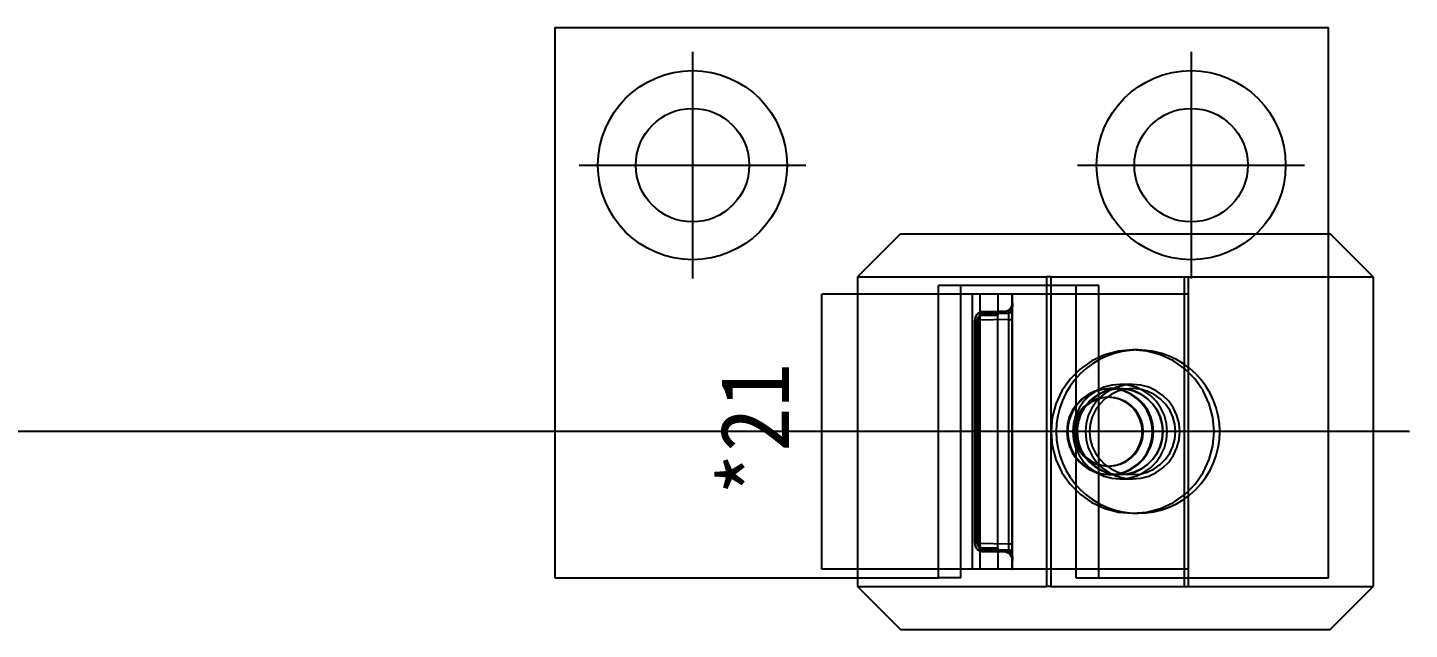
# Model space of a CAD drawing. Header units: millimetres. Extents: x 632 to 3922, y 1402 to 2001.
# Drawn here: x 3167.94 to 3208.12, y 1857.94 to 1875.44 of the extents above; entities that cross this region are included whole.
import ezdxf
from ezdxf.enums import TextEntityAlignment as Align
from ezdxf.lldxf.tags import DXFTag

# ---------------------------------------------------------------- set-up
doc = ezdxf.new("R2010")
doc.units = ezdxf.units.MM
for name, color, linetype in [('4', 4, 'Continuous'), ('7', 7, 'Continuous'), ('8', 8, 'Continuous'), ('CE', 1, 'CENTER'), ('H1', 2, 'HIDDEN')]:
    doc.layers.add(name, color=color, linetype=linetype)
doc.styles.add('JM_Standard', font='', dxfattribs={"height": 3})
doc.styles.get('JM_Standard').set_extended_font_data('DotumChe')
tags = doc.linetypes.add('CENTER', pattern=[2, 1.25, -0.25, 0.25, -0.25]).pattern_tags.tags
tags[10:11] = [DXFTag(74, 4), DXFTag(75, 0), DXFTag(340, '0'), DXFTag(46, 1.0), DXFTag(50, 0.0), DXFTag(44, 0.0), DXFTag(45, 0.0)]
tags[8:9] = [DXFTag(74, 4), DXFTag(75, 0), DXFTag(340, '0'), DXFTag(46, 1.0), DXFTag(50, 0.0), DXFTag(44, 0.0), DXFTag(45, 0.0)]
tags[6:7] = [DXFTag(74, 4), DXFTag(75, 0), DXFTag(340, '0'), DXFTag(46, 1.0), DXFTag(50, 0.0), DXFTag(44, 0.0), DXFTag(45, 0.0)]
tags[4:5] = [DXFTag(74, 4), DXFTag(75, 0), DXFTag(340, '0'), DXFTag(46, 1.0), DXFTag(50, 0.0), DXFTag(44, 0.0), DXFTag(45, 0.0)]
tags = doc.linetypes.add('HIDDEN', pattern=[0.375, 0.25, -0.125]).pattern_tags.tags
tags[6:7] = [DXFTag(74, 4), DXFTag(75, 0), DXFTag(340, '0'), DXFTag(46, 1.0), DXFTag(50, 0.0), DXFTag(44, 0.0), DXFTag(45, 0.0)]
tags[4:5] = [DXFTag(74, 4), DXFTag(75, 0), DXFTag(340, '0'), DXFTag(46, 1.0), DXFTag(50, 0.0), DXFTag(44, 0.0), DXFTag(45, 0.0)]

msp = doc.modelspace()

# ---------------------------------------------------------------- linework, layer by layer
at = {"layer": '7'}
for p, q in [((3183.275, 1875.437), (3183.275, 1859.437)), ((3183.275, 1875.437), (3205.775, 1875.437)), ((3205.775, 1859.437), (3205.775, 1875.437)), ((3205.775, 1869.437), (3205.824, 1869.437)), ((3207.074, 1868.187), (3205.824, 1869.437)), ((3198.433, 1867.937), (3194.427, 1867.937)), ((3194.427, 1867.687), (3194.427, 1867.937)), ((3195.082, 1867.687), (3195.082, 1867.937)), ((3197.571, 1867.937), (3197.571, 1867.687)), ((3197.707, 1867.687), (3197.707, 1867.937)), ((3198.433, 1867.687), (3198.433, 1867.937)), ((3205.775, 1868.187), (3207.074, 1868.187)), ((3207.074, 1868.187), (3207.074, 1859.187)), ((3196.566, 1867.687), (3191.035, 1867.687)), ((3191.035, 1859.687), (3191.035, 1867.687)), ((3196.566, 1867.687), (3196.566, 1859.687)), ((3196.566, 1867.687), (3196.581, 1867.687)), ((3196.581, 1867.433), (3196.581, 1867.687)), ((3198.433, 1867.687), (3196.581, 1867.687)), ((3198.433, 1859.687), (3198.433, 1867.687)), ((3196.574, 1867.202), (3196.575, 1867.262)), ((3196.572, 1866.951), (3196.572, 1860.421)), ((3196.575, 1860.113), (3196.574, 1860.175)), ((3196.581, 1859.687), (3196.581, 1859.94)), ((3183.275, 1859.437), (3194.427, 1859.437)), ((3196.566, 1859.687), (3191.035, 1859.687)), ((3192.074, 1859.437), (3192.074, 1859.187)), ((3194.427, 1859.437), (3194.427, 1859.687)), ((3195.082, 1859.437), (3194.427, 1859.437)), ((3195.082, 1859.437), (3195.082, 1859.687)), ((3196.566, 1859.687), (3196.581, 1859.687)), ((3198.433, 1859.687), (3196.581, 1859.687)), ((3197.571, 1859.687), (3197.571, 1859.187)), ((3197.707, 1859.187), (3197.707, 1859.687)), ((3198.433, 1859.437), (3198.433, 1859.687)), ((3198.433, 1859.437), (3205.775, 1859.437)), ((3201.578, 1859.437), (3201.578, 1859.187)), ((3192.074, 1859.187), (3197.571, 1859.187)), ((3192.074, 1859.187), (3193.324, 1857.937)), ((3197.707, 1859.187), (3197.571, 1859.187)), ((3197.707, 1859.187), (3201.578, 1859.187)), ((3201.578, 1859.187), (3207.074, 1859.187)), ((3205.824, 1857.937), (3207.074, 1859.187)), ((3193.324, 1857.937), (3205.824, 1857.937))]:
    msp.add_line(p, q, dxfattribs=at)
for points in [[(3196.58, 1867.424, 0), (3196.58, 1867.413, 0), (3196.579, 1867.388, 0), (3196.578, 1867.36, 0), (3196.578, 1867.352, 0)], [(3196.581, 1867.433, 0), (3196.58, 1867.424, 0)], [(3196.574, 1867.204, 0), (3196.574, 1867.178, 0), (3196.573, 1867.15, 0), (3196.573, 1867.12, 0), (3196.573, 1867.088, 0), (3196.573, 1867.055, 0), (3196.572, 1867.021, 0), (3196.572, 1866.986, 0), (3196.572, 1866.951, 0)], [(3196.574, 1867.204, 0), (3196.574, 1867.202, 0)], [(3196.578, 1867.352, 0), (3196.577, 1867.339, 0), (3196.577, 1867.323, 0), (3196.576, 1867.312, 0), (3196.576, 1867.299, 0), (3196.576, 1867.284, 0), (3196.575, 1867.274, 0), (3196.575, 1867.264, 0)], [(3196.575, 1867.264, 0), (3196.575, 1867.262, 0)], [(3196.572, 1860.421, 0), (3196.572, 1860.387, 0), (3196.572, 1860.353, 0), (3196.573, 1860.319, 0), (3196.573, 1860.287, 0), (3196.573, 1860.256, 0), (3196.573, 1860.226, 0), (3196.574, 1860.198, 0), (3196.574, 1860.173, 0)], [(3196.574, 1860.173, 0), (3196.574, 1860.175, 0)], [(3196.575, 1860.111, 0), (3196.575, 1860.113, 0)], [(3196.575, 1860.111, 0), (3196.575, 1860.098, 0), (3196.576, 1860.086, 0), (3196.576, 1860.075, 0), (3196.576, 1860.059, 0), (3196.577, 1860.045, 0), (3196.577, 1860.033, 0), (3196.578, 1860.021, 0)], [(3196.578, 1860.021, 0), (3196.578, 1860.004, 0), (3196.579, 1859.984, 0), (3196.58, 1859.948, 0)], [(3196.58, 1859.948, 0), (3196.581, 1859.941, 0), (3196.581, 1859.94, 0)]]:
    msp.add_polyline3d(points, dxfattribs=at)
for centre in [(3187.275, 1871.437), (3201.775, 1871.437)]:
    msp.add_circle(centre, 1.65, dxfattribs=at)
at = {"layer": '8'}
for p, q in [((3196.581, 1867.433), (3196.581, 1867.433)), ((3196.575, 1867.264), (3196.574, 1867.204)), ((3196.574, 1860.173), (3196.575, 1860.111)), ((3196.581, 1859.94), (3196.581, 1859.94))]:
    msp.add_line(p, q, dxfattribs=at)
for points in [[(3196.58, 1867.414, 0), (3196.58, 1867.416, 0), (3196.581, 1867.429, 0), (3196.581, 1867.433, 0)], [(3196.581, 1859.94, 0), (3196.581, 1859.943, 0), (3196.58, 1859.96, 0), (3196.579, 1859.962, 0)]]:
    msp.add_polyline3d(points, dxfattribs=at)
at = {"layer": 'CE'}
for p, q in [((3187.275, 1874.737), (3187.275, 1868.137)), ((3201.775, 1874.737), (3201.775, 1868.137)), ((3183.975, 1871.437), (3190.575, 1871.437)), ((3198.475, 1871.437), (3205.075, 1871.437)), ((3208.123, 1863.687), (3041.82, 1863.687))]:
    msp.add_line(p, q, dxfattribs=at)
at = {"layer": 'H1'}
for p, q in [((3193.324, 1869.437), (3192.074, 1868.187)), ((3193.324, 1869.437), (3205.775, 1869.437)), ((3192.074, 1868.187), (3192.074, 1867.687)), ((3192.074, 1868.187), (3197.571, 1868.187)), ((3197.571, 1868.187), (3197.571, 1867.937)), ((3197.707, 1868.187), (3197.571, 1868.187)), ((3197.707, 1867.937), (3197.707, 1868.187)), ((3197.707, 1868.187), (3201.578, 1868.187)), ((3199.088, 1867.937), (3198.433, 1867.937)), ((3199.088, 1867.687), (3199.088, 1867.937)), ((3201.578, 1868.187), (3205.775, 1868.187)), ((3201.578, 1868.187), (3201.578, 1867.687)), ((3201.703, 1867.687), (3201.703, 1868.187)), ((3192.074, 1867.687), (3192.074, 1859.687)), ((3194.427, 1859.687), (3194.427, 1867.687)), ((3195.082, 1859.687), (3195.082, 1867.687)), ((3195.42, 1859.687), (3195.42, 1867.687)), ((3196.155, 1867.687), (3196.155, 1867.181)), ((3197.571, 1867.687), (3197.571, 1859.687)), ((3197.707, 1859.687), (3197.707, 1867.687)), ((3201.578, 1867.687), (3198.433, 1867.687)), ((3199.088, 1859.687), (3199.088, 1867.687)), ((3201.578, 1867.687), (3201.578, 1859.687)), ((3201.703, 1867.687), (3201.578, 1867.687)), ((3201.703, 1859.687), (3201.703, 1867.687)), ((3195.639, 1867.113), (3196.477, 1867.132)), ((3195.695, 1867.071), (3196.155, 1867.079)), ((3195.703, 1867.171), (3195.701, 1867.17)), ((3196.155, 1867.179), (3195.721, 1867.172)), ((3195.721, 1867.172), (3195.724, 1867.172)), ((3195.724, 1867.172), (3196.332, 1867.185)), ((3196.331, 1867.157), (3195.724, 1867.144)), ((3196.335, 1867.182), (3196.155, 1867.179)), ((3196.155, 1867.181), (3196.155, 1867.179)), ((3196.155, 1866.944), (3196.155, 1867.079)), ((3196.332, 1867.185), (3196.335, 1867.182)), ((3196.477, 1867.132), (3196.478, 1867.192)), ((3195.48, 1866.921), (3195.483, 1866.921)), ((3195.48, 1866.921), (3195.48, 1860.452)), ((3195.493, 1866.922), (3195.483, 1866.921)), ((3195.552, 1866.921), (3195.483, 1866.921)), ((3195.483, 1866.921), (3195.483, 1860.452)), ((3195.589, 1866.922), (3195.493, 1866.922)), ((3195.493, 1860.451), (3195.493, 1866.922)), ((3195.552, 1860.452), (3195.552, 1866.921)), ((3196.474, 1866.951), (3195.589, 1866.932)), ((3195.589, 1866.922), (3195.589, 1860.451)), ((3196.155, 1860.428), (3196.155, 1866.944)), ((3196.474, 1866.951), (3196.572, 1866.951)), ((3196.474, 1860.421), (3196.474, 1866.951)), ((3200.231, 1866.062), (3200.074, 1866.062)), ((3200.073, 1865.062), (3199.707, 1865.062)), ((3199.383, 1864.687), (3199.354, 1864.687)), ((3199.429, 1864.937), (3199.403, 1864.937)), ((3199.706, 1864.937), (3199.432, 1864.937)), ((3199.707, 1864.937), (3199.706, 1864.937)), ((3199.354, 1862.687), (3199.383, 1862.687)), ((3199.403, 1862.437), (3199.429, 1862.436)), ((3199.432, 1862.436), (3199.706, 1862.436)), ((3199.706, 1862.436), (3199.707, 1862.436)), ((3199.707, 1862.312), (3200.073, 1862.312)), ((3200.074, 1861.312), (3200.231, 1861.312)), ((3195.48, 1860.452), (3195.483, 1860.452)), ((3195.483, 1860.452), (3195.493, 1860.451)), ((3195.552, 1860.452), (3195.483, 1860.452)), ((3195.589, 1860.451), (3195.493, 1860.451)), ((3195.589, 1860.441), (3196.474, 1860.421)), ((3196.476, 1860.244), (3195.638, 1860.262)), ((3196.155, 1860.294), (3195.695, 1860.302)), ((3195.701, 1860.202), (3195.703, 1860.202)), ((3195.725, 1860.201), (3195.721, 1860.201)), ((3195.721, 1860.201), (3196.155, 1860.194)), ((3195.724, 1860.23), (3196.331, 1860.217)), ((3196.332, 1860.188), (3195.725, 1860.201)), ((3196.155, 1860.294), (3196.155, 1860.428)), ((3196.335, 1860.191), (3196.155, 1860.194)), ((3196.155, 1860.194), (3196.155, 1860.191)), ((3196.155, 1860.191), (3196.155, 1859.687)), ((3196.335, 1860.191), (3196.332, 1860.188)), ((3196.474, 1860.421), (3196.572, 1860.421)), ((3196.478, 1860.182), (3196.476, 1860.244)), ((3192.074, 1859.687), (3192.074, 1859.437)), ((3201.578, 1859.687), (3198.433, 1859.687)), ((3199.088, 1859.437), (3199.088, 1859.687)), ((3201.578, 1859.687), (3201.578, 1859.437)), ((3201.703, 1859.687), (3201.578, 1859.687)), ((3201.703, 1859.437), (3201.703, 1859.687)), ((3201.703, 1859.187), (3201.703, 1859.437))]:
    msp.add_line(p, q, dxfattribs=at)
for points in [[(3195.629, 1867.687, 0), (3195.629, 1859.687, 0)], [(3196.58, 1867.41, 0), (3196.581, 1867.431, 0), (3196.581, 1867.433, 0)], [(3196.581, 1867.433, 0), (3196.58, 1867.418, 0)], [(3196.58, 1867.418, 0), (3196.58, 1867.415, 0)], [(3195.638, 1867.155, 0), (3195.625, 1867.15, 0), (3195.607, 1867.14, 0), (3195.59, 1867.13, 0), (3195.573, 1867.118, 0), (3195.558, 1867.104, 0), (3195.544, 1867.089, 0), (3195.531, 1867.073, 0), (3195.519, 1867.056, 0), (3195.509, 1867.039, 0), (3195.5, 1867.02, 0), (3195.493, 1867, 0), (3195.487, 1866.98, 0), (3195.483, 1866.96, 0), (3195.481, 1866.939, 0), (3195.48, 1866.921, 0)], [(3195.638, 1867.155, 0), (3195.605, 1867.139, 0), (3195.575, 1867.118, 0), (3195.548, 1867.092, 0), (3195.525, 1867.063, 0), (3195.507, 1867.03, 0), (3195.493, 1866.995, 0), (3195.485, 1866.959, 0), (3195.483, 1866.921, 0)], [(3195.493, 1866.938, 0), (3195.495, 1866.956, 0), (3195.498, 1866.974, 0), (3195.502, 1866.991, 0), (3195.507, 1867.009, 0), (3195.513, 1867.025, 0), (3195.52, 1867.04, 0), (3195.528, 1867.055, 0), (3195.536, 1867.07, 0), (3195.546, 1867.084, 0), (3195.557, 1867.097, 0), (3195.569, 1867.11, 0), (3195.582, 1867.121, 0)], [(3195.552, 1866.921, 0), (3195.553, 1866.936, 0), (3195.555, 1866.95, 0), (3195.559, 1866.964, 0), (3195.563, 1866.978, 0), (3195.569, 1866.991, 0), (3195.576, 1867.004, 0), (3195.585, 1867.016, 0), (3195.594, 1867.027, 0), (3195.604, 1867.037, 0), (3195.616, 1867.045, 0), (3195.628, 1867.053, 0), (3195.64, 1867.059, 0), (3195.653, 1867.064, 0), (3195.667, 1867.068, 0), (3195.681, 1867.07, 0), (3195.695, 1867.071, 0)], [(3195.582, 1867.121, 0), (3195.608, 1867.14, 0), (3195.637, 1867.154, 0), (3195.669, 1867.165, 0), (3195.703, 1867.171, 0)], [(3195.639, 1867.113, 0), (3195.626, 1867.12, 0), (3195.613, 1867.124, 0), (3195.601, 1867.125, 0), (3195.59, 1867.124, 0), (3195.582, 1867.121, 0)], [(3195.639, 1867.113, 0), (3195.632, 1867.102, 0), (3195.625, 1867.09, 0), (3195.619, 1867.077, 0), (3195.613, 1867.063, 0), (3195.608, 1867.049, 0), (3195.604, 1867.034, 0), (3195.6, 1867.018, 0), (3195.597, 1867.002, 0), (3195.594, 1866.985, 0), (3195.592, 1866.968, 0), (3195.59, 1866.95, 0), (3195.589, 1866.932, 0)], [(3195.701, 1867.17, 0), (3195.669, 1867.165, 0), (3195.638, 1867.155, 0)], [(3195.693, 1867.17, 0), (3195.683, 1867.168, 0), (3195.663, 1867.163, 0), (3195.644, 1867.157, 0), (3195.638, 1867.155, 0)], [(3195.724, 1867.144, 0), (3195.699, 1867.141, 0), (3195.677, 1867.135, 0), (3195.656, 1867.126, 0), (3195.639, 1867.113, 0)], [(3195.701, 1867.17, 0), (3195.693, 1867.17, 0)], [(3195.695, 1867.071, 0), (3195.695, 1867.089, 0), (3195.696, 1867.106, 0), (3195.698, 1867.122, 0), (3195.7, 1867.136, 0), (3195.704, 1867.148, 0), (3195.708, 1867.158, 0), (3195.712, 1867.166, 0), (3195.717, 1867.17, 0), (3195.721, 1867.172, 0)], [(3195.721, 1867.172, 0), (3195.701, 1867.17, 0)], [(3195.703, 1867.171, 0), (3195.724, 1867.172, 0)], [(3195.724, 1867.144, 0), (3195.724, 1867.155, 0), (3195.724, 1867.163, 0), (3195.724, 1867.169, 0), (3195.724, 1867.172, 0), (3195.724, 1867.172, 0)], [(3196.155, 1867.179, 0), (3196.155, 1867.178, 0), (3196.155, 1867.177, 0), (3196.155, 1867.174, 0), (3196.155, 1867.171, 0), (3196.155, 1867.167, 0), (3196.155, 1867.162, 0), (3196.155, 1867.157, 0), (3196.155, 1867.15, 0), (3196.155, 1867.143, 0), (3196.155, 1867.135, 0), (3196.155, 1867.127, 0), (3196.155, 1867.118, 0), (3196.155, 1867.109, 0), (3196.155, 1867.099, 0), (3196.155, 1867.089, 0), (3196.155, 1867.079, 0)], [(3196.478, 1867.192, 0), (3196.408, 1867.167, 0), (3196.331, 1867.157, 0)], [(3196.331, 1867.157, 0), (3196.331, 1867.168, 0), (3196.331, 1867.177, 0), (3196.331, 1867.182, 0), (3196.331, 1867.185, 0), (3196.332, 1867.185, 0)], [(3196.332, 1867.185, 0), (3196.387, 1867.192, 0), (3196.436, 1867.21, 0), (3196.477, 1867.234, 0), (3196.508, 1867.26, 0)], [(3196.335, 1867.182, 0), (3196.374, 1867.186, 0), (3196.412, 1867.196, 0), (3196.448, 1867.212, 0), (3196.482, 1867.233, 0), (3196.511, 1867.26, 0), (3196.536, 1867.29, 0), (3196.556, 1867.325, 0), (3196.571, 1867.362, 0)], [(3196.474, 1866.951, 0), (3196.474, 1866.976, 0), (3196.474, 1867.001, 0), (3196.474, 1867.026, 0), (3196.475, 1867.049, 0), (3196.475, 1867.072, 0), (3196.476, 1867.093, 0), (3196.476, 1867.113, 0), (3196.477, 1867.132, 0)], [(3196.574, 1867.202, 0), (3196.572, 1867.19, 0), (3196.568, 1867.178, 0), (3196.56, 1867.166, 0), (3196.55, 1867.156, 0), (3196.537, 1867.147, 0), (3196.523, 1867.14, 0), (3196.507, 1867.135, 0), (3196.49, 1867.132, 0), (3196.477, 1867.132, 0)], [(3196.478, 1867.192, 0), (3196.485, 1867.206, 0), (3196.497, 1867.223, 0), (3196.508, 1867.24, 0), (3196.529, 1867.271, 0)], [(3196.575, 1867.262, 0), (3196.573, 1867.25, 0), (3196.569, 1867.238, 0), (3196.561, 1867.226, 0), (3196.551, 1867.216, 0), (3196.538, 1867.208, 0), (3196.524, 1867.201, 0), (3196.508, 1867.196, 0), (3196.491, 1867.193, 0), (3196.478, 1867.192, 0)], [(3196.508, 1867.26, 0), (3196.518, 1867.27, 0), (3196.528, 1867.282, 0), (3196.537, 1867.295, 0), (3196.547, 1867.309, 0), (3196.555, 1867.324, 0), (3196.562, 1867.34, 0), (3196.566, 1867.349, 0)], [(3196.51, 1867.261, 0), (3196.508, 1867.26, 0)], [(3196.529, 1867.271, 0), (3196.519, 1867.268, 0), (3196.51, 1867.262, 0), (3196.51, 1867.261, 0)], [(3196.513, 1867.265, 0), (3196.51, 1867.261, 0)], [(3196.567, 1867.354, 0), (3196.566, 1867.351, 0), (3196.559, 1867.333, 0), (3196.55, 1867.316, 0), (3196.542, 1867.301, 0), (3196.533, 1867.289, 0), (3196.524, 1867.277, 0), (3196.514, 1867.266, 0), (3196.513, 1867.265, 0)], [(3196.529, 1867.271, 0), (3196.539, 1867.285, 0), (3196.548, 1867.301, 0), (3196.557, 1867.318, 0), (3196.564, 1867.337, 0), (3196.571, 1867.359, 0), (3196.576, 1867.382, 0), (3196.579, 1867.406, 0), (3196.58, 1867.41, 0)], [(3196.578, 1867.352, 0), (3196.576, 1867.336, 0), (3196.572, 1867.32, 0), (3196.565, 1867.305, 0), (3196.555, 1867.292, 0), (3196.542, 1867.28, 0), (3196.529, 1867.271, 0)], [(3196.566, 1867.349, 0), (3196.569, 1867.359, 0), (3196.574, 1867.377, 0), (3196.578, 1867.397, 0), (3196.578, 1867.397, 0)], [(3196.58, 1867.41, 0), (3196.577, 1867.39, 0), (3196.572, 1867.368, 0), (3196.567, 1867.354, 0)], [(3196.571, 1867.362, 0), (3196.577, 1867.391, 0)], [(3196.578, 1867.397, 0), (3196.58, 1867.414, 0)], [(3196.58, 1867.415, 0), (3196.58, 1867.413, 0)], [(3196.58, 1867.413, 0), (3196.58, 1867.411, 0), (3196.58, 1867.41, 0)], [(3195.589, 1866.932, 0), (3195.572, 1866.933, 0), (3195.555, 1866.934, 0), (3195.54, 1866.935, 0), (3195.525, 1866.936, 0), (3195.513, 1866.937, 0), (3195.503, 1866.938, 0), (3195.496, 1866.938, 0), (3195.493, 1866.938, 0)], [(3195.493, 1866.922, 0), (3195.493, 1866.938, 0)], [(3195.589, 1866.932, 0), (3195.589, 1866.922, 0)], [(3200.074, 1866.062, 0), (3199.662, 1866.026, 0), (3199.263, 1865.918, 0), (3198.888, 1865.744, 0), (3198.549, 1865.506, 0), (3198.257, 1865.213, 0), (3198.02, 1864.874, 0), (3197.845, 1864.499, 0), (3197.738, 1864.099, 0), (3197.702, 1863.687, 0), (3197.738, 1863.275, 0), (3197.844, 1862.875, 0), (3198.019, 1862.499, 0), (3198.256, 1862.16, 0), (3198.549, 1861.867, 0), (3198.887, 1861.63, 0), (3199.262, 1861.455, 0), (3199.661, 1861.348, 0), (3200.073, 1861.312, 0), (3200.074, 1861.312, 0)], [(3200.231, 1866.062, 0), (3199.998, 1866.05, 0), (3199.767, 1866.016, 0), (3199.541, 1865.96, 0), (3199.321, 1865.881, 0), (3199.111, 1865.782, 0), (3198.91, 1865.662, 0), (3198.723, 1865.524, 0), (3198.55, 1865.367, 0), (3198.393, 1865.195, 0), (3198.254, 1865.007, 0), (3198.134, 1864.807, 0), (3198.034, 1864.597, 0), (3197.955, 1864.377, 0), (3197.898, 1864.151, 0), (3197.863, 1863.92, 0), (3197.852, 1863.687, 0)], [(3202.445, 1863.687, 0), (3202.409, 1864.099, 0), (3202.302, 1864.499, 0), (3202.127, 1864.874, 0), (3201.89, 1865.213, 0), (3201.598, 1865.506, 0), (3201.259, 1865.743, 0), (3200.885, 1865.918, 0), (3200.485, 1866.025, 0), (3200.074, 1866.062, 0)], [(3200.231, 1861.312, 0), (3200.463, 1861.323, 0), (3200.694, 1861.357, 0), (3200.92, 1861.414, 0), (3201.14, 1861.492, 0), (3201.35, 1861.591, 0), (3201.55, 1861.711, 0), (3201.738, 1861.85, 0), (3201.911, 1862.006, 0), (3202.068, 1862.179, 0), (3202.207, 1862.366, 0), (3202.327, 1862.566, 0), (3202.427, 1862.777, 0), (3202.506, 1862.996, 0), (3202.563, 1863.223, 0), (3202.597, 1863.453, 0), (3202.608, 1863.687, 0), (3202.597, 1863.92, 0), (3202.563, 1864.15, 0), (3202.506, 1864.377, 0), (3202.427, 1864.596, 0), (3202.327, 1864.807, 0), (3202.207, 1865.007, 0), (3202.068, 1865.194, 0), (3201.911, 1865.367, 0), (3201.738, 1865.523, 0), (3201.55, 1865.662, 0), (3201.35, 1865.782, 0), (3201.14, 1865.881, 0), (3200.92, 1865.959, 0), (3200.694, 1866.016, 0), (3200.463, 1866.05, 0), (3200.231, 1866.062, 0)], [(3199.707, 1865.062, 0), (3199.469, 1865.041, 0), (3199.237, 1864.979, 0), (3199.02, 1864.877, 0), (3198.824, 1864.74, 0), (3198.655, 1864.57, 0), (3198.518, 1864.374, 0), (3198.417, 1864.157, 0), (3198.355, 1863.925, 0), (3198.334, 1863.687, 0), (3198.355, 1863.448, 0), (3198.417, 1863.216, 0), (3198.518, 1862.999, 0), (3198.655, 1862.803, 0), (3198.824, 1862.633, 0), (3199.02, 1862.496, 0), (3199.237, 1862.394, 0), (3199.468, 1862.332, 0), (3199.707, 1862.312, 0), (3199.707, 1862.312, 0)], [(3200.073, 1865.062, 0), (3199.835, 1865.041, 0), (3199.604, 1864.979, 0), (3199.387, 1864.877, 0), (3199.191, 1864.74, 0), (3199.022, 1864.57, 0), (3198.884, 1864.374, 0), (3198.783, 1864.157, 0), (3198.721, 1863.925, 0), (3198.7, 1863.687, 0), (3198.721, 1863.448, 0), (3198.783, 1863.216, 0), (3198.884, 1862.999, 0), (3199.021, 1862.803, 0), (3199.191, 1862.633, 0), (3199.387, 1862.496, 0), (3199.604, 1862.395, 0), (3199.835, 1862.332, 0), (3200.073, 1862.312, 0), (3200.073, 1862.312, 0)], [(3201.08, 1863.687, 0), (3201.059, 1863.925, 0), (3200.997, 1864.157, 0), (3200.896, 1864.374, 0), (3200.759, 1864.57, 0), (3200.59, 1864.74, 0), (3200.394, 1864.877, 0), (3200.177, 1864.979, 0), (3199.945, 1865.041, 0), (3199.707, 1865.062, 0)], [(3201.446, 1863.687, 0), (3201.426, 1863.925, 0), (3201.364, 1864.157, 0), (3201.262, 1864.374, 0), (3201.125, 1864.57, 0), (3200.956, 1864.74, 0), (3200.76, 1864.877, 0), (3200.543, 1864.979, 0), (3200.312, 1865.041, 0), (3200.073, 1865.062, 0)], [(3199.403, 1864.937, 0), (3199.186, 1864.917, 0), (3198.976, 1864.86, 0), (3198.779, 1864.768, 0), (3198.601, 1864.642, 0), (3198.448, 1864.488, 0), (3198.323, 1864.309, 0), (3198.232, 1864.111, 0), (3198.176, 1863.9, 0), (3198.158, 1863.683, 0), (3198.177, 1863.466, 0), (3198.234, 1863.256, 0), (3198.327, 1863.059, 0), (3198.452, 1862.881, 0), (3198.606, 1862.727, 0), (3198.785, 1862.602, 0), (3198.982, 1862.511, 0), (3199.192, 1862.455, 0), (3199.403, 1862.437, 0)], [(3199.354, 1864.687, 0), (3199.275, 1864.683, 0), (3199.197, 1864.674, 0), (3199.121, 1864.659, 0), (3199.045, 1864.638, 0), (3198.972, 1864.61, 0), (3198.9, 1864.578, 0), (3198.832, 1864.539, 0), (3198.767, 1864.496, 0), (3198.705, 1864.447, 0), (3198.648, 1864.394, 0), (3198.594, 1864.336, 0), (3198.546, 1864.274, 0), (3198.502, 1864.209, 0), (3198.464, 1864.141, 0), (3198.431, 1864.069, 0), (3198.404, 1863.996, 0), (3198.383, 1863.92, 0), (3198.367, 1863.843, 0), (3198.358, 1863.765, 0), (3198.355, 1863.687, 0), (3198.358, 1863.608, 0), (3198.367, 1863.53, 0), (3198.383, 1863.453, 0), (3198.404, 1863.378, 0), (3198.431, 1863.304, 0), (3198.464, 1863.233, 0), (3198.502, 1863.164, 0), (3198.546, 1863.099, 0), (3198.594, 1863.037, 0), (3198.648, 1862.979, 0), (3198.705, 1862.926, 0), (3198.767, 1862.878, 0), (3198.832, 1862.834, 0), (3198.9, 1862.796, 0), (3198.972, 1862.763, 0), (3199.045, 1862.736, 0), (3199.121, 1862.714, 0), (3199.197, 1862.699, 0), (3199.275, 1862.69, 0), (3199.354, 1862.687, 0)], [(3199.368, 1864.687, 0), (3199.195, 1864.669, 0), (3199.027, 1864.621, 0), (3198.871, 1864.545, 0), (3198.73, 1864.443, 0), (3198.608, 1864.317, 0), (3198.511, 1864.173, 0), (3198.44, 1864.014, 0), (3198.397, 1863.845, 0), (3198.385, 1863.671, 0), (3198.403, 1863.498, 0), (3198.45, 1863.33, 0), (3198.526, 1863.173, 0), (3198.628, 1863.032, 0), (3198.753, 1862.911, 0), (3198.897, 1862.813, 0), (3199.056, 1862.742, 0), (3199.225, 1862.699, 0), (3199.368, 1862.687, 0)], [(3199.429, 1864.937, 0), (3199.212, 1864.917, 0), (3199.002, 1864.86, 0), (3198.805, 1864.768, 0), (3198.627, 1864.642, 0), (3198.474, 1864.488, 0), (3198.433, 1864.436, 0)], [(3199.383, 1864.687, 0), (3199.21, 1864.671, 0), (3199.042, 1864.626, 0), (3198.884, 1864.553, 0), (3198.741, 1864.453, 0), (3198.618, 1864.329, 0), (3198.518, 1864.186, 0), (3198.445, 1864.028, 0), (3198.433, 1863.994, 0)], [(3198.675, 1864.391, 0), (3198.813, 1864.56, 0), (3198.978, 1864.702, 0), (3199.165, 1864.813, 0), (3199.368, 1864.89, 0), (3199.582, 1864.93, 0), (3199.706, 1864.937, 0)], [(3199.706, 1864.937, 0), (3199.489, 1864.918, 0), (3199.279, 1864.861, 0), (3199.082, 1864.769, 0), (3198.903, 1864.644, 0), (3198.75, 1864.49, 0), (3198.675, 1864.391, 0)], [(3199.707, 1864.937, 0), (3199.49, 1864.918, 0), (3199.28, 1864.861, 0), (3199.083, 1864.769, 0), (3198.905, 1864.644, 0), (3198.751, 1864.49, 0), (3198.678, 1864.395, 0)], [(3200.073, 1864.937, 0), (3199.857, 1864.918, 0), (3199.646, 1864.861, 0), (3199.449, 1864.769, 0), (3199.271, 1864.644, 0), (3199.117, 1864.49, 0), (3198.992, 1864.312, 0), (3198.9, 1864.114, 0), (3198.844, 1863.904, 0), (3198.825, 1863.687, 0), (3198.844, 1863.469, 0), (3198.9, 1863.259, 0), (3198.992, 1863.062, 0), (3199.117, 1862.883, 0), (3199.271, 1862.729, 0), (3199.449, 1862.604, 0), (3199.646, 1862.512, 0), (3199.857, 1862.455, 0), (3200.073, 1862.436, 0), (3200.073, 1862.436, 0)], [(3200.073, 1864.937, 0), (3199.857, 1864.918, 0), (3199.646, 1864.861, 0), (3199.449, 1864.769, 0), (3199.271, 1864.644, 0), (3199.117, 1864.49, 0), (3198.992, 1864.312, 0), (3198.9, 1864.114, 0), (3198.844, 1863.904, 0), (3198.825, 1863.687, 0), (3198.844, 1863.469, 0), (3198.9, 1863.259, 0), (3198.992, 1863.062, 0), (3199.117, 1862.883, 0), (3199.271, 1862.729, 0), (3199.449, 1862.604, 0), (3199.646, 1862.512, 0), (3199.857, 1862.455, 0), (3200.073, 1862.436, 0), (3200.073, 1862.436, 0)], [(3200.352, 1863.687, 0), (3200.349, 1863.765, 0), (3200.34, 1863.843, 0), (3200.325, 1863.92, 0), (3200.303, 1863.996, 0), (3200.276, 1864.069, 0), (3200.243, 1864.141, 0), (3200.205, 1864.209, 0), (3200.162, 1864.274, 0), (3200.113, 1864.336, 0), (3200.06, 1864.394, 0), (3200.002, 1864.447, 0), (3199.941, 1864.496, 0), (3199.875, 1864.539, 0), (3199.807, 1864.578, 0), (3199.736, 1864.61, 0), (3199.662, 1864.638, 0), (3199.587, 1864.659, 0), (3199.51, 1864.674, 0), (3199.432, 1864.683, 0), (3199.354, 1864.687, 0), (3199.354, 1864.687, 0)], [(3200.382, 1863.687, 0), (3200.367, 1863.86, 0), (3200.322, 1864.029, 0), (3200.248, 1864.187, 0), (3200.148, 1864.329, 0), (3200.025, 1864.453, 0), (3199.883, 1864.553, 0), (3199.725, 1864.626, 0), (3199.557, 1864.671, 0), (3199.383, 1864.687, 0), (3199.368, 1864.687, 0)], [(3200.382, 1863.687, 0), (3200.367, 1863.86, 0), (3200.322, 1864.029, 0), (3200.248, 1864.187, 0), (3200.148, 1864.329, 0), (3200.025, 1864.453, 0), (3199.883, 1864.553, 0), (3199.725, 1864.626, 0), (3199.557, 1864.671, 0), (3199.383, 1864.687, 0), (3199.383, 1864.687, 0)], [(3200.654, 1863.687, 0), (3200.635, 1863.904, 0), (3200.579, 1864.114, 0), (3200.487, 1864.312, 0), (3200.362, 1864.49, 0), (3200.208, 1864.644, 0), (3200.03, 1864.769, 0), (3199.833, 1864.861, 0), (3199.623, 1864.918, 0), (3199.406, 1864.937, 0), (3199.403, 1864.937, 0)], [(3200.681, 1863.687, 0), (3200.662, 1863.904, 0), (3200.605, 1864.114, 0), (3200.513, 1864.312, 0), (3200.389, 1864.49, 0), (3200.235, 1864.644, 0), (3200.056, 1864.769, 0), (3199.859, 1864.861, 0), (3199.649, 1864.918, 0), (3199.432, 1864.937, 0), (3199.429, 1864.937, 0)], [(3199.706, 1864.937, 0), (3199.923, 1864.918, 0), (3200.133, 1864.861, 0), (3200.33, 1864.769, 0), (3200.508, 1864.644, 0), (3200.662, 1864.49, 0), (3200.787, 1864.312, 0), (3200.879, 1864.114, 0), (3200.935, 1863.904, 0), (3200.954, 1863.687, 0), (3200.935, 1863.469, 0), (3200.879, 1863.259, 0), (3200.787, 1863.062, 0), (3200.662, 1862.883, 0), (3200.508, 1862.729, 0), (3200.33, 1862.604, 0), (3200.133, 1862.512, 0), (3199.923, 1862.455, 0), (3199.706, 1862.436, 0)], [(3199.706, 1862.436, 0), (3199.923, 1862.455, 0), (3200.133, 1862.512, 0), (3200.33, 1862.604, 0), (3200.508, 1862.729, 0), (3200.662, 1862.883, 0), (3200.787, 1863.062, 0), (3200.879, 1863.259, 0), (3200.935, 1863.469, 0), (3200.954, 1863.687, 0), (3200.935, 1863.904, 0), (3200.879, 1864.114, 0), (3200.787, 1864.312, 0), (3200.662, 1864.49, 0), (3200.508, 1864.644, 0), (3200.33, 1864.769, 0), (3200.133, 1864.861, 0), (3199.923, 1864.918, 0), (3199.706, 1864.937, 0)], [(3200.955, 1863.687, 0), (3200.936, 1863.904, 0), (3200.88, 1864.114, 0), (3200.788, 1864.312, 0), (3200.663, 1864.49, 0), (3200.509, 1864.644, 0), (3200.331, 1864.769, 0), (3200.134, 1864.861, 0), (3199.924, 1864.918, 0), (3199.707, 1864.937, 0)], [(3201.322, 1863.687, 0), (3201.303, 1863.904, 0), (3201.246, 1864.114, 0), (3201.154, 1864.312, 0), (3201.03, 1864.49, 0), (3200.876, 1864.644, 0), (3200.698, 1864.769, 0), (3200.5, 1864.861, 0), (3200.29, 1864.918, 0), (3200.073, 1864.937, 0)], [(3201.322, 1863.687, 0), (3201.303, 1863.904, 0), (3201.246, 1864.114, 0), (3201.154, 1864.312, 0), (3201.03, 1864.49, 0), (3200.876, 1864.644, 0), (3200.698, 1864.769, 0), (3200.5, 1864.861, 0), (3200.29, 1864.918, 0), (3200.073, 1864.937, 0)], [(3198.433, 1864.436, 0), (3198.318, 1864.251, 0), (3198.237, 1864.049, 0), (3198.193, 1863.835, 0), (3198.186, 1863.618, 0), (3198.217, 1863.402, 0), (3198.284, 1863.195, 0), (3198.387, 1863.003, 0), (3198.433, 1862.937, 0)], [(3198.458, 1863.687, 0), (3198.477, 1863.904, 0), (3198.533, 1864.114, 0), (3198.625, 1864.312, 0), (3198.675, 1864.391, 0)], [(3198.675, 1864.391, 0), (3198.568, 1864.201, 0), (3198.496, 1863.995, 0), (3198.461, 1863.78, 0), (3198.458, 1863.687, 0)], [(3198.678, 1864.395, 0), (3198.571, 1864.205, 0), (3198.498, 1863.999, 0), (3198.462, 1863.785, 0), (3198.464, 1863.567, 0), (3198.504, 1863.352, 0), (3198.58, 1863.148, 0), (3198.678, 1862.979, 0)], [(3198.433, 1863.994, 0), (3198.394, 1863.824, 0), (3198.385, 1863.65, 0), (3198.407, 1863.477, 0), (3198.433, 1863.379, 0)], [(3197.852, 1863.687, 0), (3197.863, 1863.453, 0), (3197.898, 1863.223, 0), (3197.955, 1862.996, 0), (3198.034, 1862.777, 0), (3198.134, 1862.566, 0), (3198.254, 1862.366, 0), (3198.393, 1862.179, 0), (3198.55, 1862.006, 0), (3198.723, 1861.85, 0), (3198.91, 1861.711, 0), (3199.111, 1861.591, 0), (3199.321, 1861.492, 0), (3199.541, 1861.413, 0), (3199.767, 1861.357, 0), (3199.998, 1861.323, 0), (3200.231, 1861.312, 0)], [(3198.675, 1862.982, 0), (3198.568, 1863.172, 0), (3198.496, 1863.378, 0), (3198.461, 1863.593, 0), (3198.458, 1863.687, 0)], [(3198.458, 1863.687, 0), (3198.477, 1863.469, 0), (3198.533, 1863.259, 0), (3198.625, 1863.062, 0), (3198.675, 1862.982, 0)], [(3199.354, 1862.687, 0), (3199.354, 1862.687, 0), (3199.432, 1862.69, 0), (3199.51, 1862.699, 0), (3199.587, 1862.714, 0), (3199.662, 1862.736, 0), (3199.736, 1862.763, 0), (3199.807, 1862.796, 0), (3199.875, 1862.834, 0), (3199.941, 1862.878, 0), (3200.002, 1862.926, 0), (3200.06, 1862.979, 0), (3200.113, 1863.037, 0), (3200.162, 1863.099, 0), (3200.205, 1863.164, 0), (3200.243, 1863.233, 0), (3200.276, 1863.304, 0), (3200.303, 1863.378, 0), (3200.325, 1863.453, 0), (3200.34, 1863.53, 0), (3200.349, 1863.608, 0), (3200.352, 1863.687, 0)], [(3199.368, 1862.687, 0), (3199.542, 1862.699, 0), (3199.71, 1862.742, 0), (3199.869, 1862.813, 0), (3200.013, 1862.911, 0), (3200.138, 1863.032, 0), (3200.24, 1863.173, 0), (3200.316, 1863.33, 0), (3200.364, 1863.498, 0), (3200.382, 1863.671, 0), (3200.382, 1863.687, 0)], [(3199.383, 1862.687, 0), (3199.557, 1862.702, 0), (3199.725, 1862.747, 0), (3199.883, 1862.82, 0), (3200.025, 1862.92, 0), (3200.148, 1863.044, 0), (3200.248, 1863.186, 0), (3200.322, 1863.344, 0), (3200.367, 1863.513, 0), (3200.382, 1863.686, 0), (3200.382, 1863.687, 0)], [(3199.403, 1862.437, 0), (3199.62, 1862.455, 0), (3199.83, 1862.511, 0), (3200.027, 1862.602, 0), (3200.206, 1862.727, 0), (3200.36, 1862.881, 0), (3200.486, 1863.059, 0), (3200.578, 1863.256, 0), (3200.635, 1863.466, 0), (3200.654, 1863.683, 0), (3200.654, 1863.687, 0)], [(3199.429, 1862.436, 0), (3199.646, 1862.455, 0), (3199.856, 1862.511, 0), (3200.054, 1862.602, 0), (3200.232, 1862.727, 0), (3200.386, 1862.881, 0), (3200.512, 1863.059, 0), (3200.604, 1863.256, 0), (3200.661, 1863.466, 0), (3200.681, 1863.683, 0), (3200.681, 1863.687, 0)], [(3199.707, 1862.436, 0), (3199.924, 1862.455, 0), (3200.134, 1862.512, 0), (3200.331, 1862.604, 0), (3200.509, 1862.729, 0), (3200.663, 1862.883, 0), (3200.788, 1863.062, 0), (3200.88, 1863.259, 0), (3200.936, 1863.469, 0), (3200.955, 1863.687, 0)], [(3199.707, 1862.312, 0), (3199.946, 1862.332, 0), (3200.177, 1862.394, 0), (3200.394, 1862.496, 0), (3200.59, 1862.633, 0), (3200.759, 1862.803, 0), (3200.896, 1862.999, 0), (3200.997, 1863.216, 0), (3201.059, 1863.448, 0), (3201.08, 1863.687, 0)], [(3200.073, 1862.312, 0), (3200.312, 1862.332, 0), (3200.543, 1862.395, 0), (3200.76, 1862.496, 0), (3200.956, 1862.633, 0), (3201.125, 1862.803, 0), (3201.263, 1862.999, 0), (3201.364, 1863.216, 0), (3201.426, 1863.448, 0), (3201.446, 1863.687, 0)], [(3200.073, 1862.436, 0), (3200.29, 1862.455, 0), (3200.5, 1862.512, 0), (3200.698, 1862.604, 0), (3200.876, 1862.729, 0), (3201.03, 1862.883, 0), (3201.154, 1863.062, 0), (3201.246, 1863.259, 0), (3201.303, 1863.469, 0), (3201.322, 1863.687, 0)], [(3200.073, 1862.436, 0), (3200.29, 1862.455, 0), (3200.5, 1862.512, 0), (3200.698, 1862.604, 0), (3200.876, 1862.729, 0), (3201.03, 1862.883, 0), (3201.154, 1863.062, 0), (3201.246, 1863.259, 0), (3201.303, 1863.469, 0), (3201.322, 1863.687, 0)], [(3200.074, 1861.312, 0), (3200.486, 1861.348, 0), (3200.885, 1861.455, 0), (3201.26, 1861.63, 0), (3201.598, 1861.867, 0), (3201.89, 1862.16, 0), (3202.128, 1862.499, 0), (3202.302, 1862.875, 0), (3202.409, 1863.275, 0), (3202.445, 1863.687, 0)], [(3198.433, 1863.379, 0), (3198.501, 1863.218, 0), (3198.596, 1863.072, 0), (3198.714, 1862.944, 0), (3198.853, 1862.839, 0), (3199.008, 1862.76, 0), (3199.174, 1862.709, 0), (3199.347, 1862.687, 0), (3199.383, 1862.687, 0)], [(3198.433, 1862.937, 0), (3198.578, 1862.775, 0), (3198.749, 1862.64, 0), (3198.941, 1862.537, 0), (3199.148, 1862.469, 0), (3199.363, 1862.438, 0), (3199.429, 1862.436, 0)], [(3199.706, 1862.436, 0), (3199.489, 1862.455, 0), (3199.279, 1862.512, 0), (3199.082, 1862.604, 0), (3198.903, 1862.729, 0), (3198.75, 1862.883, 0), (3198.675, 1862.982, 0)], [(3198.675, 1862.982, 0), (3198.813, 1862.813, 0), (3198.978, 1862.671, 0), (3199.165, 1862.56, 0), (3199.368, 1862.483, 0), (3199.582, 1862.443, 0), (3199.706, 1862.436, 0)], [(3198.678, 1862.979, 0), (3198.817, 1862.81, 0), (3198.982, 1862.669, 0), (3199.169, 1862.558, 0), (3199.373, 1862.482, 0), (3199.587, 1862.442, 0), (3199.707, 1862.436, 0)], [(3195.48, 1860.452, 0), (3195.481, 1860.43, 0), (3195.484, 1860.41, 0), (3195.488, 1860.389, 0), (3195.494, 1860.369, 0), (3195.502, 1860.35, 0), (3195.511, 1860.331, 0), (3195.521, 1860.313, 0), (3195.533, 1860.296, 0), (3195.547, 1860.28, 0), (3195.561, 1860.266, 0), (3195.577, 1860.252, 0), (3195.594, 1860.24, 0), (3195.611, 1860.23, 0), (3195.63, 1860.221, 0), (3195.641, 1860.217, 0)], [(3195.483, 1860.452, 0), (3195.485, 1860.414, 0), (3195.494, 1860.377, 0), (3195.507, 1860.341, 0), (3195.526, 1860.309, 0), (3195.549, 1860.279, 0), (3195.576, 1860.254, 0), (3195.607, 1860.233, 0), (3195.641, 1860.217, 0)], [(3195.493, 1860.434, 0), (3195.493, 1860.451, 0)], [(3195.589, 1860.441, 0), (3195.572, 1860.44, 0), (3195.555, 1860.438, 0), (3195.54, 1860.437, 0), (3195.525, 1860.436, 0), (3195.513, 1860.435, 0), (3195.504, 1860.435, 0), (3195.496, 1860.434, 0), (3195.493, 1860.434, 0)], [(3195.579, 1860.254, 0), (3195.565, 1860.267, 0), (3195.553, 1860.281, 0), (3195.54, 1860.297, 0), (3195.53, 1860.314, 0), (3195.523, 1860.326, 0), (3195.517, 1860.338, 0), (3195.512, 1860.351, 0), (3195.507, 1860.364, 0), (3195.503, 1860.378, 0), (3195.499, 1860.392, 0), (3195.497, 1860.403, 0), (3195.495, 1860.413, 0), (3195.494, 1860.423, 0), (3195.493, 1860.434, 0)], [(3195.695, 1860.302, 0), (3195.681, 1860.303, 0), (3195.667, 1860.305, 0), (3195.653, 1860.309, 0), (3195.64, 1860.314, 0), (3195.628, 1860.32, 0), (3195.616, 1860.328, 0), (3195.604, 1860.336, 0), (3195.594, 1860.346, 0), (3195.585, 1860.357, 0), (3195.576, 1860.369, 0), (3195.569, 1860.382, 0), (3195.563, 1860.395, 0), (3195.559, 1860.409, 0), (3195.555, 1860.423, 0), (3195.553, 1860.437, 0), (3195.552, 1860.452, 0)], [(3195.638, 1860.262, 0), (3195.624, 1860.256, 0), (3195.611, 1860.252, 0), (3195.599, 1860.25, 0), (3195.588, 1860.251, 0), (3195.579, 1860.254, 0)], [(3195.703, 1860.202, 0), (3195.669, 1860.208, 0), (3195.636, 1860.219, 0), (3195.606, 1860.235, 0), (3195.579, 1860.254, 0)], [(3195.589, 1860.451, 0), (3195.589, 1860.441, 0)], [(3195.589, 1860.441, 0), (3195.59, 1860.43, 0), (3195.59, 1860.42, 0), (3195.591, 1860.41, 0), (3195.593, 1860.399, 0), (3195.594, 1860.386, 0), (3195.597, 1860.373, 0), (3195.599, 1860.359, 0), (3195.602, 1860.346, 0), (3195.606, 1860.334, 0), (3195.609, 1860.321, 0), (3195.615, 1860.305, 0), (3195.622, 1860.29, 0), (3195.629, 1860.276, 0), (3195.638, 1860.262, 0)], [(3195.638, 1860.262, 0), (3195.655, 1860.249, 0), (3195.676, 1860.239, 0), (3195.699, 1860.233, 0), (3195.724, 1860.23, 0)], [(3195.641, 1860.217, 0), (3195.67, 1860.208, 0), (3195.701, 1860.202, 0)], [(3195.641, 1860.217, 0), (3195.648, 1860.214, 0), (3195.668, 1860.208, 0), (3195.688, 1860.204, 0), (3195.697, 1860.203, 0)], [(3195.695, 1860.302, 0), (3195.695, 1860.284, 0), (3195.696, 1860.267, 0), (3195.698, 1860.251, 0), (3195.7, 1860.237, 0), (3195.704, 1860.225, 0), (3195.708, 1860.215, 0), (3195.712, 1860.207, 0), (3195.717, 1860.203, 0), (3195.721, 1860.201, 0)], [(3195.697, 1860.203, 0), (3195.698, 1860.203, 0)], [(3195.698, 1860.203, 0), (3195.7, 1860.202, 0)], [(3195.701, 1860.202, 0), (3195.721, 1860.201, 0)], [(3195.725, 1860.201, 0), (3195.703, 1860.202, 0)], [(3195.724, 1860.23, 0), (3195.724, 1860.219, 0), (3195.724, 1860.21, 0), (3195.724, 1860.204, 0), (3195.724, 1860.201, 0), (3195.725, 1860.201, 0)], [(3196.155, 1860.294, 0), (3196.155, 1860.284, 0), (3196.155, 1860.274, 0), (3196.155, 1860.264, 0), (3196.155, 1860.255, 0), (3196.155, 1860.246, 0), (3196.155, 1860.238, 0), (3196.155, 1860.23, 0), (3196.155, 1860.223, 0), (3196.155, 1860.216, 0), (3196.155, 1860.211, 0), (3196.155, 1860.206, 0), (3196.155, 1860.202, 0), (3196.155, 1860.199, 0), (3196.155, 1860.196, 0), (3196.155, 1860.195, 0), (3196.155, 1860.194, 0)], [(3196.331, 1860.217, 0), (3196.331, 1860.206, 0), (3196.331, 1860.197, 0), (3196.331, 1860.191, 0), (3196.331, 1860.188, 0), (3196.332, 1860.188, 0)], [(3196.331, 1860.217, 0), (3196.408, 1860.207, 0), (3196.478, 1860.182, 0)], [(3196.508, 1860.113, 0), (3196.477, 1860.139, 0), (3196.436, 1860.163, 0), (3196.387, 1860.18, 0), (3196.332, 1860.188, 0)], [(3196.569, 1860.015, 0), (3196.555, 1860.052, 0), (3196.534, 1860.085, 0), (3196.509, 1860.115, 0), (3196.48, 1860.141, 0), (3196.447, 1860.162, 0), (3196.411, 1860.177, 0), (3196.373, 1860.187, 0), (3196.335, 1860.191, 0)], [(3196.476, 1860.244, 0), (3196.476, 1860.262, 0), (3196.476, 1860.282, 0), (3196.475, 1860.303, 0), (3196.475, 1860.325, 0), (3196.474, 1860.349, 0), (3196.474, 1860.372, 0), (3196.474, 1860.397, 0), (3196.474, 1860.421, 0)], [(3196.574, 1860.175, 0), (3196.572, 1860.187, 0), (3196.568, 1860.199, 0), (3196.56, 1860.21, 0), (3196.55, 1860.22, 0), (3196.537, 1860.228, 0), (3196.523, 1860.235, 0), (3196.507, 1860.24, 0), (3196.49, 1860.243, 0), (3196.476, 1860.244, 0)], [(3196.575, 1860.113, 0), (3196.573, 1860.125, 0), (3196.569, 1860.137, 0), (3196.561, 1860.148, 0), (3196.551, 1860.158, 0), (3196.538, 1860.167, 0), (3196.524, 1860.174, 0), (3196.508, 1860.179, 0), (3196.491, 1860.181, 0), (3196.478, 1860.182, 0)], [(3196.529, 1860.102, 0), (3196.51, 1860.13, 0), (3196.494, 1860.154, 0), (3196.485, 1860.168, 0), (3196.478, 1860.182, 0)], [(3196.508, 1860.113, 0), (3196.509, 1860.112, 0)], [(3196.565, 1860.026, 0), (3196.561, 1860.034, 0), (3196.554, 1860.05, 0), (3196.546, 1860.065, 0), (3196.537, 1860.079, 0), (3196.527, 1860.092, 0), (3196.518, 1860.103, 0), (3196.508, 1860.113, 0)], [(3196.509, 1860.112, 0), (3196.517, 1860.106, 0), (3196.527, 1860.102, 0), (3196.529, 1860.102, 0)], [(3196.509, 1860.112, 0), (3196.513, 1860.108, 0)], [(3196.513, 1860.108, 0), (3196.514, 1860.107, 0), (3196.524, 1860.096, 0), (3196.533, 1860.085, 0), (3196.542, 1860.072, 0), (3196.55, 1860.058, 0), (3196.558, 1860.042, 0), (3196.565, 1860.024, 0), (3196.571, 1860.006, 0), (3196.576, 1859.987, 0), (3196.579, 1859.966, 0), (3196.58, 1859.955, 0)], [(3196.529, 1860.102, 0), (3196.543, 1860.093, 0), (3196.555, 1860.081, 0), (3196.565, 1860.067, 0), (3196.572, 1860.053, 0), (3196.576, 1860.037, 0), (3196.578, 1860.021, 0)], [(3196.58, 1859.955, 0), (3196.579, 1859.966, 0), (3196.576, 1859.99, 0), (3196.571, 1860.013, 0), (3196.564, 1860.034, 0), (3196.557, 1860.053, 0), (3196.548, 1860.071, 0), (3196.539, 1860.087, 0), (3196.529, 1860.102, 0)], [(3196.579, 1859.962, 0), (3196.577, 1859.979, 0), (3196.573, 1859.998, 0), (3196.568, 1860.017, 0), (3196.565, 1860.026, 0)], [(3196.577, 1859.986, 0), (3196.569, 1860.015, 0)], [(3196.581, 1859.94, 0), (3196.58, 1859.963, 0), (3196.577, 1859.986, 0)], [(3196.581, 1859.94, 0), (3196.581, 1859.942, 0), (3196.58, 1859.955, 0)], [(3196.58, 1859.955, 0), (3196.58, 1859.948, 0)], [(3196.581, 1859.942, 0), (3196.581, 1859.94, 0)]]:
    msp.add_polyline3d(points, dxfattribs=at)
msp.add_polyline3d([(3199.323, 1863.687, 0), (3199.324, 1863.687, 0), (3199.324, 1863.687, 0), (3199.323, 1863.687, 0), (3199.323, 1863.687, 0), (3199.323, 1863.687, 0)], close=True, dxfattribs=at)
for centre in [(3187.275, 1871.437), (3201.775, 1871.437)]:
    msp.add_circle(centre, 2.75, dxfattribs=at)

# ---------------------------------------------------------------- texts
at = {"layer": '4', "style": 'JM_Standard'}
msp.add_text('*21', height=2, rotation=90, dxfattribs=at).set_placement((3188.995, 1863.742), align=Align.MIDDLE)

doc.saveas('drawing.dxf')
